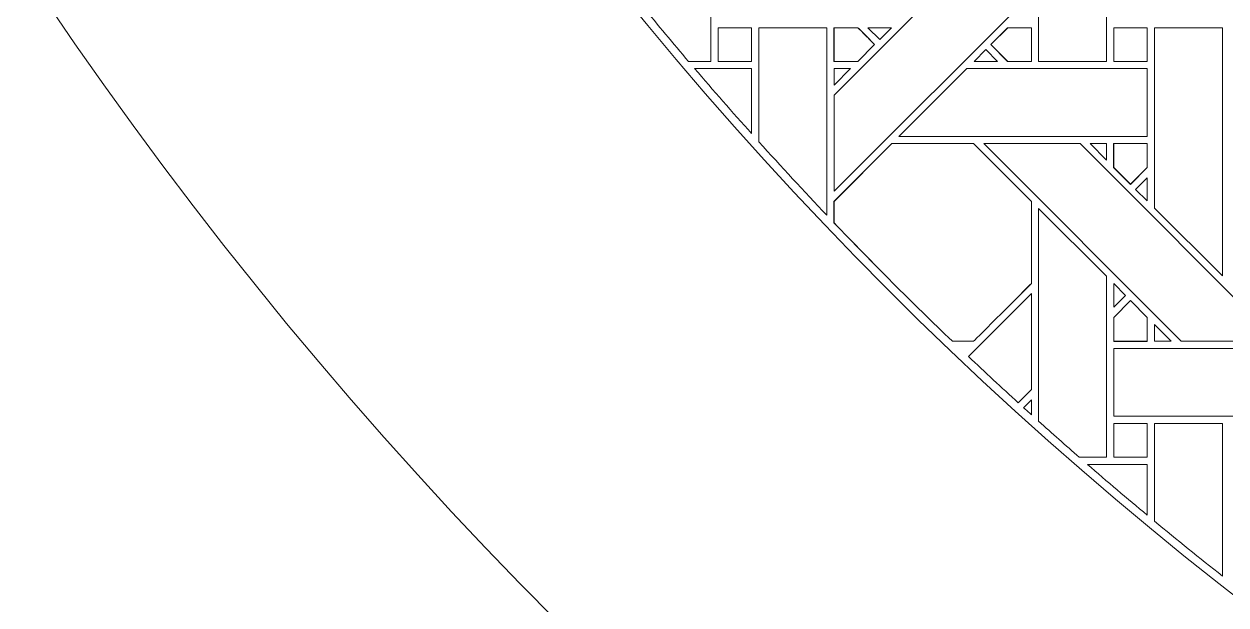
# Model space of a CAD drawing. Header units: inches. Extents: x 2.4 to 22.4, y -0.9 to 19.1.
# Drawn here: x 4.036 to 6.919, y 2.059 to 3.451 of the extents above; entities that cross this region are included whole.
import ezdxf

# ---------------------------------------------------------------- set-up
doc = ezdxf.new("R2010")
doc.units = ezdxf.units.IN
doc.header["$MEASUREMENT"] = 0
doc.layers.add('Design', color=7, linetype='Continuous', lineweight=0)

msp = doc.modelspace()

# ---------------------------------------------------------------- linework, layer by layer
at = {"layer": 'Design'}
for points, knots in [([(12.3829, 19.0948), (6.86, 19.0948), (2.3829, 14.6176), (2.3829, 9.0948), (2.3829, 3.5719), (6.86, -0.9052), (12.3829, -0.9052), (17.9057, -0.9052), (22.3829, 3.5719), (22.3829, 9.0948), (22.3829, 14.6176), (17.9057, 19.0948), (12.3829, 19.0948)], [0, 0, 0, 0, 1, 1, 1, 2, 2, 2, 3, 3, 3, 4, 4, 4, 4]), ([(12.3829, 17.972), (7.4801, 17.972), (3.5056, 13.9975), (3.5056, 9.0948), (3.5056, 4.192), (7.4801, 0.2175), (12.3829, 0.2175), (17.2856, 0.2175), (21.2601, 4.192), (21.2601, 9.0948), (21.2601, 13.9975), (17.2856, 17.972), (12.3829, 17.972)], [0, 0, 0, 0, 1, 1, 1, 2, 2, 2, 3, 3, 3, 4, 4, 4, 4]), ([(5.6841, 3.7957), (5.6841, 3.7957), (5.6841, 3.362), (5.6841, 3.362), (5.6841, 3.362), (5.6303, 3.362), (5.6303, 3.362), (5.5935, 3.4052), (5.5572, 3.4487), (5.5214, 3.4925), (5.5214, 3.4925), (5.5214, 3.9579), (5.5214, 3.9579), (5.5214, 3.9579), (5.6841, 3.7957), (5.6841, 3.7957)], [0, 0, 0, 0, 1, 1, 1, 2, 2, 2, 3, 3, 3, 4, 4, 4, 5, 5, 5, 5]), ([(6.6329, 3.7957), (6.6329, 3.7957), (6.6329, 3.362), (6.6329, 3.362), (6.6329, 3.362), (6.4701, 3.362), (6.4701, 3.362), (6.4701, 3.362), (6.4701, 3.9579), (6.4701, 3.9579), (6.4701, 3.9579), (6.6329, 3.7957), (6.6329, 3.7957)], [0, 0, 0, 0, 1, 1, 1, 2, 2, 2, 3, 3, 3, 4, 4, 4, 4]), ([(5.9793, 3.2807), (5.9793, 3.2807), (6.453, 3.7543), (6.453, 3.7543), (6.453, 3.7543), (6.453, 3.5243), (6.453, 3.5243), (6.453, 3.5243), (5.9793, 3.0506), (5.9793, 3.0506), (5.9793, 3.0506), (5.9793, 3.2807), (5.9793, 3.2807)], [0, 0, 0, 0, 1, 1, 1, 2, 2, 2, 3, 3, 3, 4, 4, 4, 4]), ([(5.7816, 3.4427), (5.7816, 3.4427), (5.7816, 3.362), (5.7816, 3.362), (5.7816, 3.362), (5.7013, 3.362), (5.7013, 3.362), (5.7013, 3.362), (5.7013, 3.4427), (5.7013, 3.4427), (5.7013, 3.4427), (5.7816, 3.4427), (5.7816, 3.4427)], [0, 0, 0, 0, 1, 1, 1, 2, 2, 2, 3, 3, 3, 4, 4, 4, 4]), ([(5.7817, 3.4428), (5.7817, 3.4428), (5.7817, 3.362), (5.7817, 3.362), (5.7817, 3.362), (5.7015, 3.362), (5.7015, 3.362), (5.7015, 3.362), (5.7015, 3.4428), (5.7015, 3.4428), (5.7015, 3.4428), (5.7817, 3.4428), (5.7817, 3.4428)], [0, 0, 0, 0, 1, 1, 1, 2, 2, 2, 3, 3, 3, 4, 4, 4, 4]), ([(5.7992, 3.4428), (5.7992, 3.4428), (5.9622, 3.4428), (5.9622, 3.4428), (5.9622, 3.4428), (5.9622, 2.9933), (5.9622, 2.9933), (5.907, 3.0513), (5.8527, 3.11), (5.7992, 3.1692), (5.7992, 3.1692), (5.7992, 3.4428), (5.7992, 3.4428)], [0, 0, 0, 0, 1, 1, 1, 2, 2, 2, 3, 3, 3, 4, 4, 4, 4]), ([(6.0766, 3.4024), (6.0766, 3.4024), (6.0362, 3.362), (6.0362, 3.362), (6.0362, 3.362), (5.9792, 3.362), (5.9792, 3.362), (5.9792, 3.362), (5.9792, 3.4427), (5.9792, 3.4427), (5.9792, 3.4427), (6.0362, 3.4427), (6.0362, 3.4427), (6.0414, 3.4376), (6.0722, 3.4068), (6.0766, 3.4024)], [0, 0, 0, 0, 1, 1, 1, 2, 2, 2, 3, 3, 3, 4, 4, 4, 5, 5, 5, 5]), ([(5.9793, 3.3621), (5.9793, 3.3621), (5.9793, 3.4428), (5.9793, 3.4428), (5.9793, 3.4428), (6.0364, 3.4428), (6.0364, 3.4428), (6.0417, 3.4375), (6.0767, 3.4025), (6.0767, 3.4025), (6.0767, 3.4025), (6.0363, 3.3621), (6.0363, 3.3621), (6.0363, 3.3621), (5.9793, 3.3621), (5.9793, 3.3621)], [0, 0, 0, 0, 1, 1, 1, 2, 2, 2, 3, 3, 3, 4, 4, 4, 5, 5, 5, 5]), ([(6.0607, 3.4428), (6.0607, 3.4428), (6.1172, 3.4428), (6.1172, 3.4428), (6.1172, 3.4428), (6.0889, 3.4146), (6.0889, 3.4146), (6.0889, 3.4146), (6.0607, 3.4428), (6.0607, 3.4428)], [0, 0, 0, 0, 1, 1, 1, 2, 2, 2, 3, 3, 3, 3]), ([(6.4529, 3.4428), (6.4529, 3.4428), (6.4529, 3.362), (6.4529, 3.362), (6.4529, 3.362), (6.3957, 3.362), (6.3957, 3.362), (6.3957, 3.362), (6.3554, 3.4023), (6.3554, 3.4023), (6.3554, 3.4023), (6.3958, 3.4428), (6.3958, 3.4428), (6.3958, 3.4428), (6.4529, 3.4428), (6.4529, 3.4428)], [0, 0, 0, 0, 1, 1, 1, 2, 2, 2, 3, 3, 3, 4, 4, 4, 5, 5, 5, 5]), ([(6.3555, 3.4024), (6.3555, 3.4024), (6.3959, 3.4428), (6.3959, 3.4428), (6.3959, 3.4428), (6.453, 3.4428), (6.453, 3.4428), (6.453, 3.4428), (6.453, 3.362), (6.453, 3.362), (6.453, 3.362), (6.3959, 3.362), (6.3959, 3.362), (6.3959, 3.362), (6.3555, 3.4024), (6.3555, 3.4024)], [0, 0, 0, 0, 1, 1, 1, 2, 2, 2, 3, 3, 3, 4, 4, 4, 5, 5, 5, 5]), ([(6.6501, 3.4427), (6.6501, 3.4427), (6.7303, 3.4427), (6.7303, 3.4427), (6.7303, 3.4427), (6.7303, 3.362), (6.7303, 3.362), (6.7303, 3.362), (6.6501, 3.362), (6.6501, 3.362), (6.6501, 3.362), (6.6501, 3.4427), (6.6501, 3.4427)], [0, 0, 0, 0, 1, 1, 1, 2, 2, 2, 3, 3, 3, 4, 4, 4, 4]), ([(6.6502, 3.362), (6.6502, 3.362), (6.6502, 3.4428), (6.6502, 3.4428), (6.6502, 3.4428), (6.7304, 3.4428), (6.7304, 3.4428), (6.7304, 3.4428), (6.7304, 3.362), (6.7304, 3.362), (6.7304, 3.362), (6.6502, 3.362), (6.6502, 3.362)], [0, 0, 0, 0, 1, 1, 1, 2, 2, 2, 3, 3, 3, 4, 4, 4, 4]), ([(6.9109, 3.4428), (6.9109, 3.4428), (6.9109, 2.8477), (6.9109, 2.8477), (6.9109, 2.8477), (6.748, 3.0106), (6.748, 3.0106), (6.748, 3.0106), (6.748, 3.4428), (6.748, 3.4428), (6.748, 3.4428), (6.9109, 3.4428), (6.9109, 3.4428)], [0, 0, 0, 0, 1, 1, 1, 2, 2, 2, 3, 3, 3, 4, 4, 4, 4]), ([(6.3716, 3.362), (6.3716, 3.362), (6.3151, 3.362), (6.3151, 3.362), (6.3151, 3.362), (6.3434, 3.3903), (6.3434, 3.3903), (6.3434, 3.3903), (6.3716, 3.362), (6.3716, 3.362)], [0, 0, 0, 0, 1, 1, 1, 2, 2, 2, 3, 3, 3, 3]), ([(5.7817, 3.3449), (5.7817, 3.3449), (5.7817, 3.1888), (5.7817, 3.1888), (5.7355, 3.2403), (5.6899, 3.2924), (5.645, 3.3449), (5.645, 3.3449), (5.7817, 3.3449), (5.7817, 3.3449)], [0, 0, 0, 0, 1, 1, 1, 2, 2, 2, 3, 3, 3, 3]), ([(6.0191, 3.3449), (6.0191, 3.3449), (5.9793, 3.3051), (5.9793, 3.3051), (5.9793, 3.3051), (5.9793, 3.3449), (5.9793, 3.3449), (5.9793, 3.3449), (6.0191, 3.3449), (6.0191, 3.3449)], [0, 0, 0, 0, 1, 1, 1, 2, 2, 2, 3, 3, 3, 3]), ([(6.1351, 3.1821), (6.1351, 3.1821), (6.298, 3.3449), (6.298, 3.3449), (6.298, 3.3449), (6.7304, 3.3449), (6.7304, 3.3449), (6.7304, 3.3449), (6.7304, 3.1821), (6.7304, 3.1821), (6.7304, 3.1821), (6.1351, 3.1821), (6.1351, 3.1821)], [0, 0, 0, 0, 1, 1, 1, 2, 2, 2, 3, 3, 3, 4, 4, 4, 4]), ([(6.1197, 2.8316), (6.0723, 2.8791), (6.0255, 2.9271), (5.9792, 2.9754), (5.9792, 2.9754), (5.9792, 3.0261), (5.9792, 3.0261), (5.9792, 3.0261), (6.1179, 3.1649), (6.1179, 3.1649), (6.1179, 3.1649), (6.3141, 3.1649), (6.3141, 3.1649), (6.3141, 3.1649), (6.4528, 3.0261), (6.4528, 3.0261), (6.4528, 3.0261), (6.4528, 2.8299), (6.4528, 2.8299), (6.435, 2.812), (6.3232, 2.7003), (6.3142, 2.6913), (6.3142, 2.6913), (6.2633, 2.6913), (6.2633, 2.6913), (6.215, 2.7375), (6.1671, 2.7842), (6.1197, 2.8316)], [0, 0, 0, 0, 1, 1, 1, 2, 2, 2, 3, 3, 3, 4, 4, 4, 5, 5, 5, 6, 6, 6, 7, 7, 7, 8, 8, 8, 9, 9, 9, 9]), ([(6.2633, 2.6913), (6.215, 2.7375), (6.1671, 2.7843), (6.1197, 2.8316), (6.0723, 2.8791), (6.0255, 2.927), (5.9793, 2.9753), (5.9793, 2.9753), (5.9793, 3.0262), (5.9793, 3.0262), (5.9793, 3.0262), (6.118, 3.165), (6.118, 3.165), (6.118, 3.165), (6.3142, 3.165), (6.3142, 3.165), (6.3142, 3.165), (6.453, 3.0262), (6.453, 3.0262), (6.453, 3.0262), (6.453, 2.83), (6.453, 2.83), (6.4351, 2.812), (6.3231, 2.7002), (6.3142, 2.6913), (6.3142, 2.6913), (6.2633, 2.6913), (6.2633, 2.6913)], [0, 0, 0, 0, 1, 1, 1, 2, 2, 2, 3, 3, 3, 4, 4, 4, 5, 5, 5, 6, 6, 6, 7, 7, 7, 8, 8, 8, 9, 9, 9, 9]), ([(6.3385, 3.165), (6.3385, 3.165), (6.5694, 3.165), (6.5694, 3.165), (6.5694, 3.165), (7.043, 2.6913), (7.043, 2.6913), (7.043, 2.6913), (6.812, 2.6913), (6.812, 2.6913), (6.812, 2.6913), (6.3385, 3.165), (6.3385, 3.165)], [0, 0, 0, 0, 1, 1, 1, 2, 2, 2, 3, 3, 3, 4, 4, 4, 4]), ([(6.633, 3.165), (6.633, 3.165), (6.633, 3.1251), (6.633, 3.1251), (6.633, 3.1251), (6.5935, 3.165), (6.5935, 3.165), (6.5935, 3.165), (6.633, 3.165), (6.633, 3.165)], [0, 0, 0, 0, 1, 1, 1, 2, 2, 2, 3, 3, 3, 3]), ([(6.7303, 3.1649), (6.7303, 3.1649), (6.7303, 3.1073), (6.7303, 3.1073), (6.7303, 3.1073), (6.6904, 3.0673), (6.6904, 3.0673), (6.6904, 3.0673), (6.65, 3.1077), (6.65, 3.1077), (6.65, 3.1077), (6.65, 3.1649), (6.65, 3.1649), (6.65, 3.1649), (6.7303, 3.1649), (6.7303, 3.1649)], [0, 0, 0, 0, 1, 1, 1, 2, 2, 2, 3, 3, 3, 4, 4, 4, 5, 5, 5, 5]), ([(6.6905, 3.0674), (6.6905, 3.0674), (6.6502, 3.1078), (6.6502, 3.1078), (6.6502, 3.1078), (6.6502, 3.165), (6.6502, 3.165), (6.6502, 3.165), (6.7304, 3.165), (6.7304, 3.165), (6.7304, 3.165), (6.7304, 3.1074), (6.7304, 3.1074), (6.7304, 3.1074), (6.6905, 3.0674), (6.6905, 3.0674)], [0, 0, 0, 0, 1, 1, 1, 2, 2, 2, 3, 3, 3, 4, 4, 4, 5, 5, 5, 5]), ([(6.7304, 3.0831), (6.7304, 3.0831), (6.7304, 3.028), (6.7304, 3.028), (6.7304, 3.028), (6.7027, 3.0553), (6.7027, 3.0553), (6.7027, 3.0553), (6.7304, 3.0831), (6.7304, 3.0831)], [0, 0, 0, 0, 1, 1, 1, 2, 2, 2, 3, 3, 3, 3]), ([(6.4701, 2.4997), (6.4701, 2.4997), (6.4701, 3.0091), (6.4701, 3.0091), (6.4701, 3.0091), (6.6329, 2.847), (6.6329, 2.847), (6.6329, 2.847), (6.6329, 2.4133), (6.6329, 2.4133), (6.6329, 2.4133), (6.5676, 2.4133), (6.5676, 2.4133), (6.5349, 2.4418), (6.5024, 2.4706), (6.4701, 2.4997)], [0, 0, 0, 0, 1, 1, 1, 2, 2, 2, 3, 3, 3, 4, 4, 4, 5, 5, 5, 5]), ([(6.6502, 2.7728), (6.6502, 2.7728), (6.6502, 2.8295), (6.6502, 2.8295), (6.6502, 2.8295), (6.6784, 2.8009), (6.6784, 2.8009), (6.6784, 2.8009), (6.6502, 2.7728), (6.6502, 2.7728)], [0, 0, 0, 0, 1, 1, 1, 2, 2, 2, 3, 3, 3, 3]), ([(6.453, 2.8056), (6.453, 2.8056), (6.453, 2.5756), (6.453, 2.5756), (6.453, 2.5756), (6.4212, 2.5438), (6.4212, 2.5438), (6.3812, 2.5803), (6.3415, 2.6173), (6.302, 2.6546), (6.302, 2.6546), (6.453, 2.8056), (6.453, 2.8056)], [0, 0, 0, 0, 1, 1, 1, 2, 2, 2, 3, 3, 3, 4, 4, 4, 4]), ([(6.6501, 2.691), (6.6501, 2.691), (6.6501, 2.7483), (6.6501, 2.7483), (6.6501, 2.7483), (6.6904, 2.7886), (6.6904, 2.7886), (6.6904, 2.7886), (6.7307, 2.7483), (6.7307, 2.7483), (6.7307, 2.7483), (6.7307, 2.691), (6.7307, 2.691), (6.7307, 2.691), (6.6501, 2.691), (6.6501, 2.691)], [0, 0, 0, 0, 1, 1, 1, 2, 2, 2, 3, 3, 3, 4, 4, 4, 5, 5, 5, 5]), ([(6.6905, 2.7887), (6.6905, 2.7887), (6.7308, 2.7484), (6.7308, 2.7484), (6.7308, 2.7484), (6.7308, 2.6911), (6.7308, 2.6911), (6.7308, 2.6911), (6.6502, 2.6911), (6.6502, 2.6911), (6.6502, 2.6911), (6.6502, 2.7484), (6.6502, 2.7484), (6.6502, 2.7484), (6.6905, 2.7887), (6.6905, 2.7887)], [0, 0, 0, 0, 1, 1, 1, 2, 2, 2, 3, 3, 3, 4, 4, 4, 5, 5, 5, 5]), ([(6.7481, 2.6913), (6.7481, 2.6913), (6.7481, 2.7311), (6.7481, 2.7311), (6.7481, 2.7311), (6.7878, 2.6913), (6.7878, 2.6913), (6.7878, 2.6913), (6.7481, 2.6913), (6.7481, 2.6913)], [0, 0, 0, 0, 1, 1, 1, 2, 2, 2, 3, 3, 3, 3]), ([(6.6502, 2.5114), (6.6502, 2.5114), (6.6502, 2.6741), (6.6502, 2.6741), (6.6502, 2.6741), (7.2459, 2.6741), (7.2459, 2.6741), (7.2459, 2.6741), (7.0831, 2.5114), (7.0831, 2.5114), (7.0831, 2.5114), (6.6502, 2.5114), (6.6502, 2.5114)], [0, 0, 0, 0, 1, 1, 1, 2, 2, 2, 3, 3, 3, 4, 4, 4, 4]), ([(6.453, 2.5151), (6.4467, 2.5208), (6.4403, 2.5264), (6.434, 2.5321), (6.434, 2.5321), (6.453, 2.5512), (6.453, 2.5512), (6.453, 2.5512), (6.453, 2.5151), (6.453, 2.5151)], [0, 0, 0, 0, 1, 1, 1, 2, 2, 2, 3, 3, 3, 3]), ([(6.6501, 2.494), (6.6501, 2.494), (6.7303, 2.494), (6.7303, 2.494), (6.7303, 2.494), (6.7303, 2.4132), (6.7303, 2.4132), (6.7303, 2.4132), (6.6501, 2.4132), (6.6501, 2.4132), (6.6501, 2.4132), (6.6501, 2.494), (6.6501, 2.494)], [0, 0, 0, 0, 1, 1, 1, 2, 2, 2, 3, 3, 3, 4, 4, 4, 4]), ([(6.7304, 2.4941), (6.7304, 2.4941), (6.7304, 2.4133), (6.7304, 2.4133), (6.7304, 2.4133), (6.6502, 2.4133), (6.6502, 2.4133), (6.6502, 2.4133), (6.6502, 2.4941), (6.6502, 2.4941), (6.6502, 2.4941), (6.7304, 2.4941), (6.7304, 2.4941)], [0, 0, 0, 0, 1, 1, 1, 2, 2, 2, 3, 3, 3, 4, 4, 4, 4]), ([(6.748, 2.4941), (6.748, 2.4941), (6.9109, 2.4941), (6.9109, 2.4941), (6.9109, 2.4941), (6.9109, 2.1286), (6.9109, 2.1286), (6.8561, 2.1717), (6.8018, 2.2155), (6.748, 2.26), (6.748, 2.26), (6.748, 2.4941), (6.748, 2.4941)], [0, 0, 0, 0, 1, 1, 1, 2, 2, 2, 3, 3, 3, 4, 4, 4, 4]), ([(6.7304, 2.3962), (6.7304, 2.3962), (6.7304, 2.2747), (6.7304, 2.2747), (6.6823, 2.3147), (6.6345, 2.3551), (6.5871, 2.3962), (6.5871, 2.3962), (6.7304, 2.3962), (6.7304, 2.3962)], [0, 0, 0, 0, 1, 1, 1, 2, 2, 2, 3, 3, 3, 3])]:
    msp.add_open_spline(points, degree=3, knots=knots, dxfattribs=at)

doc.saveas('drawing.dxf')
